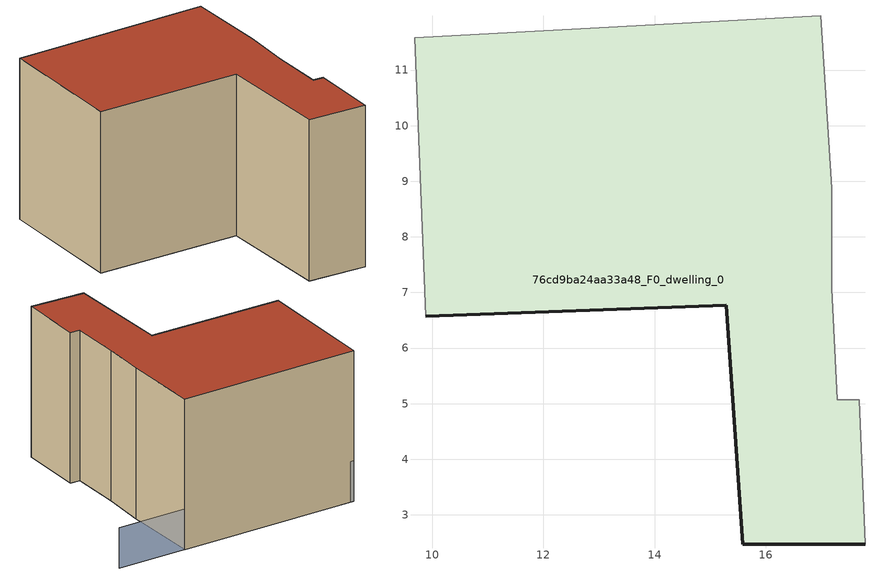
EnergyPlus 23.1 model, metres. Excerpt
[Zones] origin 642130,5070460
76cd9ba24aa33a48_F0_dwelling_0
 floor ground (EU_floor_Construction): 17.79,2.47 17.69,5.07 17.29,5.07 17.19,7.08 17.19,8.88 16.99,11.98 9.68,11.58 9.88,6.58 15.29,6.77 15.58,2.47 z0
 wall outside (EU_wall_Construction): 17.79,2.47 15.58,2.47 15.29,6.77 9.88,6.58 z0:6
 wall adiabatic (EU_wall_Construction): 9.88,6.58 9.68,11.58 16.99,11.98 17.19,8.88 17.19,7.08 17.29,5.07 17.69,5.07 17.79,2.47 z0:6
 roof outside (EU_roof_Construction): 16.99,11.98 17.19,8.88 17.19,7.08 17.29,5.07 17.69,5.07 17.79,2.47 15.58,2.47 15.29,6.77 9.88,6.58 9.68,11.58 z6
shading: 19.81,12.08 9.68,11.58 z0:1.6
[Building]
EU S2 Campaign: North Axis=0; Terrain=City; Solar Distribution=FullExterior
[Site:Location]
Lyon-Bron: Latitude=45.75; Longitude=5; Time Zone=1; Elevation=198
[SizingPeriod:WeatherFileDays]
AnnualSizingPeriod: Begin Month=1; Begin Day of Month=1; End Month=12; End Day of Month=31; Day of Week for Start Day=Monday; Use Weather File Daylight Saving Period=No; Use Weather File Rain and Snow Indicators=No
[MATERIAL]
EU_InternalMass_Material: Roughness=MediumRough; Thickness=0.1; Conductivity=1; Density=1800; Specific Heat=900; Thermal Absorptance=0.9; Solar Absorptance=0.7; Visible Absorptance=0.7
[MATERIAL:NOMASS] Roughness=MediumRough; Thermal Absorptance=0.9; Solar Absorptance=0.7; Visible Absorptance=0.7
Name | Thermal Resistance
EU_wall_NoMass | 0.503714
EU_roof_NoMass | 0.959371
EU_floor_NoMass | 0.347222
[CONSTRUCTION]
EU_wall_Construction: EU_wall_NoMass
EU_roof_Construction: EU_roof_NoMass
EU_floor_Construction: EU_floor_NoMass
EU_InternalMass_Construction: EU_InternalMass_Material
[ZONE]
76cd9ba24aa33a48_F0_dwelling_0: Type=1; Multiplier=1; Ceiling Height=autocalculate; Volume=278.583; Floor Area=autocalculate; Part of Total Floor Area=Yes
[INTERNALMASS]
76cd9ba24aa33a48_F0_dwelling_0_EU_InternalMass: Construction=EU_InternalMass_Construction; Zone or ZoneList=76cd9ba24aa33a48_F0_dwelling_0; Surface Area=46.4305
[OTHEREQUIPMENT]
EU_Step8_InternalGain_76cd9ba24aa33a48_F0_dwelling_0_f000: Fuel Type=Electricity; Zone or ZoneList or Space or SpaceList=76cd9ba24aa33a48_F0_dwelling_0; Schedule=EU_Step8_GainSchedule_76cd9ba24aa33a48_F0_dwelling_0_f000; Design Level Calculation Method=Watts/Area; Power per Zone Floor Area=1; Fraction Latent=0; Fraction Radiant=0; Fraction Lost=0; Carbon Dioxide Generation Rate=0; EndUse Subcategory=EU_Step8_InternalGains
[ZONEVENTILATION:DESIGNFLOWRATE]
EU_ConstantAir_76cd9ba24aa33a48_F0_dwelling_0: Zone or ZoneList or Space or SpaceList=76cd9ba24aa33a48_F0_dwelling_0; Schedule=EU_AlwaysOn; Design Flow Rate Calculation Method=AirChanges/Hour; Air Changes per Hour=0.64; Ventilation Type=Natural; Fan Pressure Rise=0; Fan Total Efficiency=1; Constant Term Coefficient=1; Temperature Term Coefficient=0; Velocity Term Coefficient=0; Velocity Squared Term Coefficient=0; Minimum Indoor Temperature=-100; Maximum Indoor Temperature=100; Delta Temperature=-100; Minimum Outdoor Temperature=-100; Maximum Outdoor Temperature=100; Maximum Wind Speed=40
[HVACTEMPLATE:THERMOSTAT]
EU_HeatOnly_76cd9ba24aa33a48_F0_dwelling_0: Constant Heating Setpoint=20; Constant Cooling Setpoint=50
[HVACTEMPLATE:ZONE:IDEALLOADSAIRSYSTEM]
76cd9ba24aa33a48_F0_dwelling_0: Template Thermostat=EU_HeatOnly_76cd9ba24aa33a48_F0_dwelling_0; System Availability Schedule=EU_AlwaysOn; Maximum Heating Supply Air Temperature=50; Minimum Cooling Supply Air Temperature=13; Maximum Heating Supply Air Humidity Ratio=0.0156; Minimum Cooling Supply Air Humidity Ratio=0.0077; Heating Limit=NoLimit; Cooling Limit=NoLimit; Heating Availability Schedule=EU_AlwaysOn; Cooling Availability Schedule=EU_CoolingOff; Dehumidification Control Type=ConstantSensibleHeatRatio; Cooling Sensible Heat Ratio=0.7; Dehumidification Setpoint=60; Humidification Control Type=None; Humidification Setpoint=30; Outdoor Air Method=None; Outdoor Air Flow Rate per Person=0.00944; Outdoor Air Flow Rate per Zone Floor Area=0; Outdoor Air Flow Rate per Zone=0; Demand Controlled Ventilation Type=None; Outdoor Air Economizer Type=NoEconomizer; Heat Recovery Type=None; Sensible Heat Recovery Effectiveness=0.7; Latent Heat Recovery Effectiveness=0.65
[SIZING:ZONE]
76cd9ba24aa33a48_F0_dwelling_0: Zone Cooling Design Supply Air Temperature Input Method=SupplyAirTemperature; Zone Cooling Design Supply Air Temperature=13; Zone Heating Design Supply Air Temperature Input Method=SupplyAirTemperature; Zone Heating Design Supply Air Temperature=50; Zone Cooling Design Supply Air Humidity Ratio=0.008; Zone Heating Design Supply Air Humidity Ratio=0.008; Cooling Design Air Flow Method=DesignDay; Cooling Design Air Flow Rate=0; Cooling Minimum Air Flow per Zone Floor Area=0.000762; Cooling Minimum Air Flow=0; Cooling Minimum Air Flow Fraction=0.2; Heating Design Air Flow Method=DesignDay; Heating Design Air Flow Rate=0; Heating Maximum Air Flow per Zone Floor Area=0.002032; Heating Maximum Air Flow=0.141576; Heating Maximum Air Flow Fraction=0.3; Account for Dedicated Outdoor Air System=No; Dedicated Outdoor Air System Control Strategy=NeutralSupplyAir; Dedicated Outdoor Air Low Setpoint Temperature for Design=autosize; Dedicated Outdoor Air High Setpoint Temperature for Design=autosize; Zone Load Sizing Method=Sensible Load Only No Latent Load; Zone Latent Cooling Design Supply Air Humidity Ratio Input Method=HumidityRatioDifference; Zone Cooling Design Supply Air Humidity Ratio Difference=0.005; Zone Latent Heating Design Supply Air Humidity Ratio Input Method=HumidityRatioDifference; Zone Humidification Design Supply Air Humidity Ratio Difference=0.005
[SCHEDULE:CONSTANT]
Name | Hourly Value
EU_AlwaysOn | 1
EU_CoolingOff | 0
[SCHEDULE:FILE]
EU_Step8_GainSchedule_76cd9ba24aa33a48_F0_dwelling_0_f000: File=../../schedules/76cd9ba24aa33a48/76cd9ba24aa33a48_F0_dwelling_0_f000_gain.csv; Column Number=1; Rows to Skip at Top=0; Number of Hours of Data=8760; Column Separator=Comma; Interpolate to Timestep=No; Minutes per Item=60; Adjust Schedule for Daylight Savings=Yes
